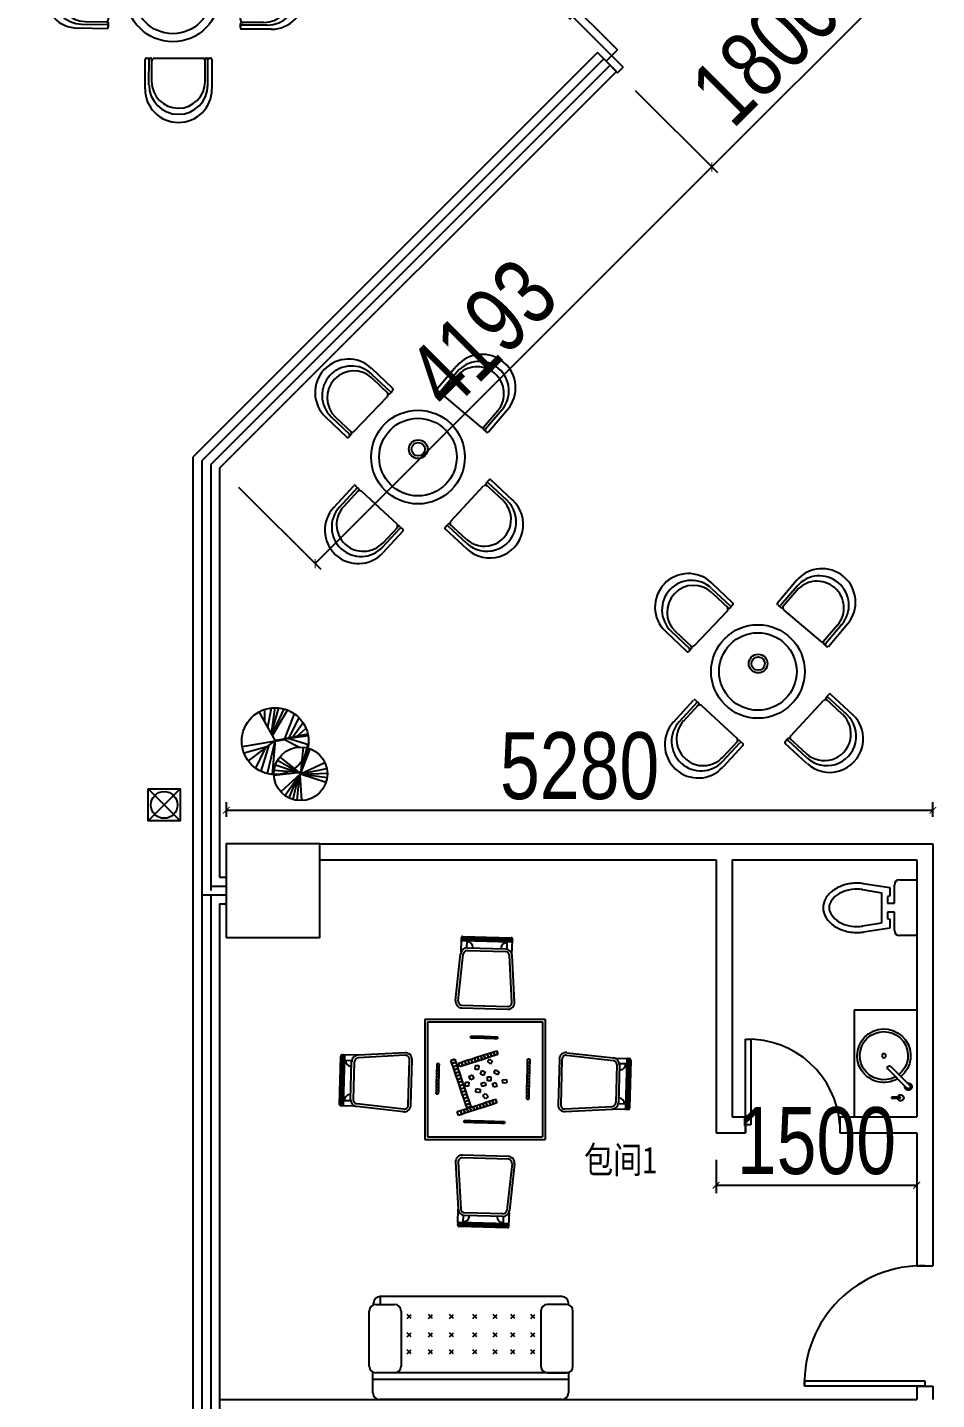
# Model space of a CAD drawing. Header units: millimetres. Extents: x 2680932 to 6187768, y 127588 to 383208.
# Drawn here: x 2890732 to 2897527, y 176905 to 187162 of the extents above; entities that cross this region are included whole.
import ezdxf

# ---------------------------------------------------------------- set-up
doc = ezdxf.new("R2010")
doc.units = ezdxf.units.MM
doc.header["$LTSCALE"] = 20
for name, color, linetype in [('3', 3, 'Continuous'), ('COLUMN', 9, 'Continuous'), ('CURTWALL', 4, 'Continuous'), ('WINDOW', 4, 'Continuous'), ('家具', 3, 'Continuous'), ('家具内线', 36, 'Continuous'), ('家具外线', 255, 'Continuous'), ('屋面排水', 210, 'Continuous'), ('标注', 6, 'Continuous'), ('门窗', 73, 'Continuous')]:
    doc.layers.add(name, color=color, linetype=linetype)
doc.styles.add('DIM_FONT', font='simplex.shx', dxfattribs={"width": 0.8})
doc.styles.get("Standard").update_dxf_attribs({"font": '', "width": 0.8})
doc.styles.get('Standard').set_extended_font_data('YouYuan')
doc.dimstyles.new('平面图', dxfattribs={"dimscale": 100, "dimtxt": 5, "dimasz": 0.5, "dimexe": 0.6, "dimexo": 2, "dimgap": 0.8, "dimtad": 1, "dimdec": 0, "dimtxsty": 'Standard', "dimblk": 'ARCHTICK', "dimcen": 2.5, "dimclrd": 1, "dimclre": 1, "dimclrt": 2, "dimadec": 0, "dimazin": 0, "dimtfac": 1, "dimtdec": 0, "dimtix": 1, "dimtmove": 2, "dimatfit": 3, "dimfxl": 0.6, "dimarcsym": 0})

# ---------------------------------------------------------------- blocks, each defined once
blk = doc.blocks.new('sfdhfgj')
at = {"layer": '屋面排水'}
for p, q in [((-60, 60), (60, -60)), ((-60, -60), (60, 60))]:
    blk.add_line(p, q, dxfattribs=at)
blk.add_lwpolyline([(-60, 60), (60, 60), (60, -60), (-60, -60)], close=True, dxfattribs=at)
blk.add_circle((0, 0), 50, dxfattribs=at)
blk = doc.blocks.new('_FZH')
blk.add_lwpolyline([(-0.5, -0.5), (0.5, -0.5), (0.5, 0.5), (-0.5, 0.5)], close=True)
blk = doc.blocks.new('$DorLib2D$00000011')
for p, q in [((-0.4667, 0.4709), (-0.4667, -0.0625)), ((-0.4667, 0.4709), (-0.4333, 0.4709)), ((-0.4333, 0.4709), (-0.4333, 0.0042)), ((0.4333, 0.4709), (0.4333, 0.0042)), ((0.4667, 0.4709), (0.4333, 0.4709)), ((0.4667, 0.4709), (0.4667, -0.0625)), ((-0.4833, 0.3962), (-0.4667, 0.3962)), ((-0.4167, 0.3962), (-0.4333, 0.3962)), ((0.4167, 0.3962), (0.4333, 0.3962)), ((0.4833, 0.3962), (0.4667, 0.3962)), ((-0.4833, 0.2346), (-0.4667, 0.2346)), ((-0.4167, 0.2346), (-0.4333, 0.2346)), ((0.4167, 0.2346), (0.4333, 0.2346)), ((0.4833, 0.2346), (0.4667, 0.2346)), ((-0.5, 0.0042), (-0.4333, 0.0042)), ((-0.5, 0.0042), (-0.5, -0.0625)), ((0.5, 0.0042), (0.4333, 0.0042)), ((0.5, 0.0042), (0.5, -0.0625)), ((-0.5, -0.0625), (-0.4667, -0.0625)), ((0.5, -0.0625), (0.4667, -0.0625))]:
    blk.add_line(p, q)
at = {"lineweight": 13}
for p, q in [((-0.4833, 0.3962), (-0.4833, 0.2346)), ((-0.4167, 0.3962), (-0.4167, 0.2346)), ((0.4167, 0.3962), (0.4167, 0.2346)), ((0.4833, 0.3962), (0.4833, 0.2346))]:
    blk.add_line(p, q, dxfattribs=at)
for centre, start, end in [((-0.4667, 0.0042), 0, 85.904), ((0.4667, 0.0042), 94.096, 180)]:
    blk.add_arc(centre, 0.4667, start, end, dxfattribs=at)
blk = doc.blocks.new('MK-JJ-0362')
at = {"layer": '家具内线'}
for p, q in [((-139115, 102317, -343), (-139115, 102258, -343)), ((-138883, 102153, -343), (-138913, 102184, -343)), ((-138913, 102153, -343), (-138883, 102184, -343)), ((-138755, 102153, -343), (-138725, 102184, -343)), ((-138725, 102153, -343), (-138755, 102184, -343)), ((-138567, 102153, -343), (-138598, 102184, -343)), ((-138598, 102153, -343), (-138567, 102184, -343)), ((-138394, 102153, -343), (-138424, 102184, -343)), ((-138424, 102153, -343), (-138394, 102184, -343)), ((-138241, 102153, -343), (-138271, 102184, -343)), ((-138271, 102153, -343), (-138241, 102184, -343)), ((-138109, 102153, -343), (-138139, 102184, -343)), ((-138139, 102153, -343), (-138109, 102184, -343)), ((-137961, 102153, -343), (-137991, 102184, -343)), ((-137991, 102153, -343), (-137961, 102184, -343)), ((-138883, 102016, -343), (-138913, 102046, -343)), ((-138913, 102016, -343), (-138883, 102046, -343)), ((-138725, 102016, -343), (-138755, 102046, -343)), ((-138755, 102016, -343), (-138725, 102046, -343)), ((-138567, 102016, -343), (-138598, 102046, -343)), ((-138598, 102016, -343), (-138567, 102046, -343)), ((-138394, 102016, -343), (-138424, 102046, -343)), ((-138424, 102016, -343), (-138394, 102046, -343)), ((-138241, 102016, -343), (-138271, 102046, -343)), ((-138271, 102016, -343), (-138241, 102046, -343)), ((-138139, 102016, -343), (-138109, 102046, -343)), ((-138109, 102016, -343), (-138139, 102046, -343)), ((-137961, 102016, -343), (-137991, 102046, -343)), ((-137991, 102016, -343), (-137961, 102046, -343)), ((-138883, 101889, -343), (-138913, 101919, -343)), ((-138913, 101889, -343), (-138883, 101919, -343)), ((-138725, 101889, -343), (-138755, 101919, -343)), ((-138755, 101889, -343), (-138725, 101919, -343)), ((-138567, 101889, -343), (-138598, 101919, -343)), ((-138598, 101889, -343), (-138567, 101919, -343)), ((-138394, 101889, -343), (-138424, 101919, -343)), ((-138424, 101889, -343), (-138394, 101919, -343)), ((-138241, 101889, -343), (-138271, 101919, -343)), ((-138271, 101889, -343), (-138241, 101919, -343)), ((-138139, 101889, -343), (-138109, 101919, -343)), ((-138109, 101889, -343), (-138139, 101919, -343)), ((-137961, 101889, -343), (-137991, 101919, -343)), ((-137991, 101889, -343), (-137961, 101919, -343)), ((-137709, 101697, -343), (-139170, 101697, -343))]:
    blk.add_line(p, q, dxfattribs=at)
at = {"layer": '家具外线'}
for p, q in [((-139165, 102258, -343), (-139165, 102267, -343)), ((-139165, 102258, -343), (-139165, 102267, -343)), ((-137759, 102317, -343), (-139115, 102317, -343)), ((-137709, 102258, -343), (-137709, 102267, -343)), ((-139198, 101797, -343), (-139198, 102208, -343)), ((-139148, 102258, -343), (-139009, 102258, -343)), ((-138959, 102208, -343), (-138959, 101797, -343)), ((-137915, 102208, -343), (-137915, 101797, -343)), ((-137725, 102258, -343), (-137865, 102258, -343)), ((-137675, 101797, -343), (-137675, 102208, -343)), ((-139170, 101597, -343), (-139170, 101750, -343)), ((-139009, 101747, -343), (-139148, 101747, -343)), ((-137709, 101747, -343), (-139115, 101747, -343)), ((-137865, 101747, -343), (-137725, 101747, -343)), ((-137709, 101747, -343), (-137709, 101597, -343)), ((-137759, 101547, -343), (-139120, 101547, -343))]:
    blk.add_line(p, q, dxfattribs=at)
for centre, start, end in [((-139115, 102267, -343), 90, 180), ((-137759, 102267, -343), 0, 90), ((-139148, 102208, -343), 90, 180), ((-139148, 102208, -343), 90, 180), ((-139009, 102208, -343), 0, 90), ((-137865, 102208, -343), 90, 180), ((-137725, 102208, -343), 0, 90), ((-139148, 101797, -343), 180, 270), ((-139009, 101797, -343), 270, 0), ((-137865, 101797, -343), 180, 270), ((-137725, 101797, -343), 270, 0), ((-139120, 101597, -343), 180, 270), ((-137759, 101597, -343), 270, 0)]:
    blk.add_arc(centre, 50, start, end, dxfattribs=at)
at = {"layer": '家具外线', "style": 'DIM_FONT', "width": 0.8, "flags": 9}
for tag in ['XSIZE', 'YSIZE']:
    blk.add_attdef(tag, (-138140, 101547, -343), '', height=0.5, dxfattribs=at)
blk = doc.blocks.new('MK-JJ-0519')
at = {"layer": '家具内线'}
for p, q in [((-127327, 69052), (-127051, 69313)), ((-127321, 69045), (-127045, 69307)), ((-127316, 69039), (-127040, 69301)), ((-127115, 69263), (-127094, 69241)), ((-125809, 69288), (-125548, 69012)), ((-125804, 69294), (-125542, 69018)), ((-125797, 69299), (-125536, 69023)), ((-125738, 69247), (-125760, 69226)), ((-127228, 69013), (-127021, 69209)), ((-126719, 68975), (-126981, 69210)), ((-126151, 68983), (-125876, 69203)), ((-125836, 69200), (-125640, 68994)), ((-127275, 69111), (-127254, 69089)), ((-126425, 69034), (-127033, 68426)), ((-126425, 69034), (-125817, 68426)), ((-125586, 69087), (-125608, 69066)), ((-127011, 68698), (-127231, 68973)), ((-126967, 68695), (-126719, 68930)), ((-126154, 68939), (-125918, 68691)), ((-125874, 68691), (-125639, 68953)), ((-126649, 68710), (-126631, 68727)), ((-126631, 68727), (-126613, 68744)), ((-126620, 68716), (-126631, 68727)), ((-126631, 68727), (-126620, 68716)), ((-126602, 68734), (-126620, 68716)), ((-126613, 68744), (-126594, 68762)), ((-126602, 68734), (-126613, 68744)), ((-126613, 68744), (-126602, 68734)), ((-126584, 68751), (-126602, 68734)), ((-126584, 68751), (-126594, 68762)), ((-126594, 68762), (-126584, 68751)), ((-126281, 68720), (-126270, 68730)), ((-126270, 68730), (-126281, 68720)), ((-126264, 68702), (-126281, 68720)), ((-126270, 68730), (-126253, 68712)), ((-126758, 68607), (-126740, 68624)), ((-126740, 68624), (-126721, 68641)), ((-126729, 68613), (-126740, 68624)), ((-126740, 68624), (-126729, 68613)), ((-126711, 68630), (-126729, 68613)), ((-126721, 68641), (-126703, 68658)), ((-126711, 68630), (-126721, 68641)), ((-126721, 68641), (-126711, 68630)), ((-126693, 68648), (-126711, 68630)), ((-126703, 68658), (-126685, 68676)), ((-126693, 68648), (-126703, 68658)), ((-126703, 68658), (-126693, 68648)), ((-126675, 68665), (-126693, 68648)), ((-126685, 68676), (-126667, 68693)), ((-126675, 68665), (-126685, 68676)), ((-126685, 68676), (-126675, 68665)), ((-126657, 68682), (-126675, 68665)), ((-126667, 68693), (-126649, 68710)), ((-126657, 68682), (-126667, 68693)), ((-126667, 68693), (-126657, 68682)), ((-126639, 68699), (-126657, 68682)), ((-126639, 68699), (-126649, 68710)), ((-126649, 68710), (-126639, 68699)), ((-126620, 68716), (-126639, 68699)), ((-126548, 68617), (-126537, 68639)), ((-126537, 68639), (-126526, 68661)), ((-126537, 68639), (-126510, 68626)), ((-126510, 68626), (-126537, 68639)), ((-126526, 68661), (-126515, 68684)), ((-126526, 68661), (-126499, 68648)), ((-126499, 68648), (-126526, 68661)), ((-126510, 68626), (-126521, 68603)), ((-126515, 68684), (-126504, 68706)), ((-126515, 68684), (-126488, 68671)), ((-126488, 68671), (-126515, 68684)), ((-126499, 68648), (-126510, 68626)), ((-126504, 68706), (-126477, 68693)), ((-126477, 68693), (-126504, 68706)), ((-126488, 68671), (-126499, 68648)), ((-126492, 68625), (-126478, 68652)), ((-126469, 68614), (-126492, 68625)), ((-126477, 68693), (-126488, 68671)), ((-126478, 68652), (-126456, 68641)), ((-126456, 68641), (-126469, 68614)), ((-126469, 68614), (-126456, 68641)), ((-126456, 68641), (-126433, 68629)), ((-126433, 68629), (-126447, 68602)), ((-126447, 68602), (-126433, 68629)), ((-126433, 68629), (-126411, 68618)), ((-126411, 68618), (-126425, 68591)), ((-126425, 68591), (-126411, 68618)), ((-126411, 68618), (-126389, 68606)), ((-126264, 68702), (-126253, 68712)), ((-126253, 68712), (-126264, 68702)), ((-126247, 68683), (-126264, 68702)), ((-126253, 68712), (-126236, 68694)), ((-126247, 68683), (-126236, 68694)), ((-126236, 68694), (-126247, 68683)), ((-126229, 68665), (-126247, 68683)), ((-126236, 68694), (-126218, 68676)), ((-126229, 68665), (-126218, 68676)), ((-126218, 68676), (-126229, 68665)), ((-126212, 68647), (-126229, 68665)), ((-126218, 68676), (-126201, 68658)), ((-126212, 68647), (-126201, 68658)), ((-126201, 68658), (-126212, 68647)), ((-126195, 68629), (-126212, 68647)), ((-126201, 68658), (-126184, 68639)), ((-126195, 68629), (-126184, 68639)), ((-126184, 68639), (-126195, 68629)), ((-126178, 68611), (-126195, 68629)), ((-126184, 68639), (-126167, 68621)), ((-126178, 68611), (-126167, 68621)), ((-126167, 68621), (-126178, 68611)), ((-126167, 68621), (-126150, 68603)), ((-126747, 68596), (-126758, 68607)), ((-126758, 68607), (-126747, 68596)), ((-126729, 68613), (-126747, 68596)), ((-126604, 68504), (-126592, 68527)), ((-126592, 68527), (-126581, 68549)), ((-126592, 68527), (-126566, 68514)), ((-126566, 68514), (-126592, 68527)), ((-126581, 68549), (-126570, 68572)), ((-126581, 68549), (-126555, 68536)), ((-126555, 68536), (-126581, 68549)), ((-126570, 68572), (-126559, 68594)), ((-126570, 68572), (-126543, 68558)), ((-126543, 68558), (-126570, 68572)), ((-126555, 68536), (-126566, 68514)), ((-126564, 68495), (-126542, 68515)), ((-126559, 68594), (-126548, 68617)), ((-126559, 68594), (-126532, 68581)), ((-126532, 68581), (-126559, 68594)), ((-126543, 68558), (-126555, 68536)), ((-126548, 68617), (-126521, 68603)), ((-126521, 68603), (-126548, 68617)), ((-126532, 68581), (-126543, 68558)), ((-126542, 68515), (-126525, 68497)), ((-126521, 68603), (-126532, 68581)), ((-126502, 68498), (-126493, 68526)), ((-126493, 68526), (-126469, 68518)), ((-126469, 68518), (-126479, 68490)), ((-126447, 68602), (-126469, 68614)), ((-126425, 68591), (-126447, 68602)), ((-126403, 68580), (-126425, 68591)), ((-126423, 68529), (-126401, 68550)), ((-126406, 68511), (-126423, 68529)), ((-126384, 68532), (-126406, 68511)), ((-126389, 68606), (-126403, 68580)), ((-126403, 68580), (-126389, 68606)), ((-126380, 68568), (-126403, 68580)), ((-126401, 68550), (-126384, 68532)), ((-126389, 68606), (-126367, 68595)), ((-126367, 68595), (-126380, 68568)), ((-126380, 68568), (-126367, 68595)), ((-126358, 68557), (-126380, 68568)), ((-126367, 68595), (-126344, 68584)), ((-126344, 68584), (-126358, 68557)), ((-126358, 68557), (-126344, 68584)), ((-126336, 68545), (-126358, 68557)), ((-126344, 68584), (-126322, 68572)), ((-126322, 68572), (-126336, 68545)), ((-126336, 68545), (-126322, 68572)), ((-126314, 68534), (-126336, 68545)), ((-126322, 68572), (-126300, 68561)), ((-126300, 68561), (-126314, 68534)), ((-126314, 68534), (-126300, 68561)), ((-126291, 68523), (-126314, 68534)), ((-126300, 68561), (-126278, 68549)), ((-126278, 68549), (-126291, 68523)), ((-126291, 68523), (-126278, 68549)), ((-126269, 68511), (-126291, 68523)), ((-126278, 68549), (-126255, 68538)), ((-126255, 68538), (-126269, 68511)), ((-126269, 68511), (-126255, 68538)), ((-126255, 68538), (-126233, 68527)), ((-126233, 68527), (-126247, 68500)), ((-126247, 68500), (-126233, 68527)), ((-126233, 68527), (-126211, 68515)), ((-126211, 68515), (-126225, 68488)), ((-126225, 68488), (-126211, 68515)), ((-126161, 68593), (-126178, 68611)), ((-126161, 68593), (-126150, 68603)), ((-126150, 68603), (-126161, 68593)), ((-126143, 68575), (-126161, 68593)), ((-126150, 68603), (-126132, 68585)), ((-126143, 68575), (-126132, 68585)), ((-126132, 68585), (-126143, 68575)), ((-127033, 68426), (-126425, 67818)), ((-126659, 68392), (-126648, 68415)), ((-126648, 68415), (-126637, 68437)), ((-126648, 68415), (-126621, 68401)), ((-126621, 68401), (-126648, 68415)), ((-126637, 68437), (-126626, 68460)), ((-126637, 68437), (-126610, 68424)), ((-126610, 68424), (-126637, 68437)), ((-126626, 68460), (-126615, 68482)), ((-126626, 68460), (-126599, 68446)), ((-126599, 68446), (-126626, 68460)), ((-126610, 68424), (-126621, 68401)), ((-126615, 68482), (-126604, 68504)), ((-126615, 68482), (-126588, 68469)), ((-126588, 68469), (-126615, 68482)), ((-126599, 68446), (-126610, 68424)), ((-126604, 68504), (-126577, 68491)), ((-126577, 68491), (-126604, 68504)), ((-126588, 68469), (-126599, 68446)), ((-126577, 68491), (-126588, 68469)), ((-126566, 68514), (-126577, 68491)), ((-126546, 68477), (-126564, 68495)), ((-126525, 68497), (-126546, 68477)), ((-126540, 68409), (-126518, 68422)), ((-126518, 68422), (-126503, 68396)), ((-126479, 68490), (-126502, 68498)), ((-126477, 68404), (-126464, 68426)), ((-126464, 68426), (-126438, 68411)), ((-125817, 68426), (-126425, 67818)), ((-126422, 68477), (-126394, 68488)), ((-126412, 68454), (-126422, 68477)), ((-126419, 68405), (-126397, 68426)), ((-126384, 68465), (-126412, 68454)), ((-126397, 68426), (-126380, 68408)), ((-126394, 68488), (-126384, 68465)), ((-126342, 68414), (-126318, 68420)), ((-126334, 68385), (-126342, 68414)), ((-126318, 68420), (-126310, 68391)), ((-126317, 68508), (-126292, 68510)), ((-126314, 68478), (-126317, 68508)), ((-126290, 68480), (-126314, 68478)), ((-126292, 68510), (-126290, 68480)), ((-126247, 68500), (-126269, 68511)), ((-126225, 68488), (-126247, 68500)), ((-126751, 68318), (-126762, 68308)), ((-126762, 68308), (-126751, 68318)), ((-126754, 68375), (-126741, 68402)), ((-126732, 68364), (-126754, 68375)), ((-126751, 68318), (-126734, 68300)), ((-126741, 68402), (-126718, 68391)), ((-126732, 68364), (-126718, 68391)), ((-126718, 68391), (-126732, 68364)), ((-126710, 68353), (-126732, 68364)), ((-126718, 68391), (-126696, 68379)), ((-126710, 68353), (-126696, 68379)), ((-126696, 68379), (-126710, 68353)), ((-126687, 68341), (-126710, 68353)), ((-126696, 68379), (-126674, 68368)), ((-126687, 68341), (-126674, 68368)), ((-126674, 68368), (-126687, 68341)), ((-126665, 68330), (-126687, 68341)), ((-126674, 68368), (-126652, 68357)), ((-126670, 68370), (-126659, 68392)), ((-126670, 68370), (-126643, 68357)), ((-126643, 68357), (-126670, 68370)), ((-126665, 68330), (-126652, 68357)), ((-126652, 68357), (-126665, 68330)), ((-126643, 68318), (-126665, 68330)), ((-126659, 68392), (-126632, 68379)), ((-126632, 68379), (-126659, 68392)), ((-126652, 68357), (-126629, 68345)), ((-126632, 68379), (-126643, 68357)), ((-126643, 68318), (-126629, 68345)), ((-126629, 68345), (-126643, 68318)), ((-126621, 68307), (-126643, 68318)), ((-126621, 68401), (-126632, 68379)), ((-126629, 68345), (-126607, 68334)), ((-126621, 68307), (-126607, 68334)), ((-126607, 68334), (-126621, 68307)), ((-126607, 68334), (-126585, 68322)), ((-126598, 68296), (-126585, 68322)), ((-126585, 68322), (-126598, 68296)), ((-126585, 68322), (-126563, 68311)), ((-126576, 68284), (-126563, 68311)), ((-126563, 68311), (-126576, 68284)), ((-126563, 68311), (-126540, 68300)), ((-126524, 68383), (-126540, 68409)), ((-126503, 68396), (-126524, 68383)), ((-126524, 68320), (-126522, 68350)), ((-126499, 68318), (-126524, 68320)), ((-126522, 68350), (-126497, 68348)), ((-126497, 68348), (-126499, 68318)), ((-126451, 68389), (-126477, 68404)), ((-126438, 68411), (-126451, 68389)), ((-126420, 68338), (-126406, 68365)), ((-126398, 68326), (-126420, 68338)), ((-126401, 68387), (-126419, 68405)), ((-126406, 68365), (-126384, 68353)), ((-126380, 68408), (-126401, 68387)), ((-126384, 68353), (-126398, 68326)), ((-126351, 68311), (-126335, 68331)), ((-126328, 68292), (-126351, 68311)), ((-126335, 68331), (-126312, 68311)), ((-126310, 68391), (-126334, 68385)), ((-126312, 68311), (-126328, 68292)), ((-126745, 68290), (-126762, 68308)), ((-126734, 68300), (-126745, 68290)), ((-126745, 68290), (-126734, 68300)), ((-126727, 68272), (-126745, 68290)), ((-126734, 68300), (-126716, 68282)), ((-126716, 68282), (-126727, 68272)), ((-126727, 68272), (-126716, 68282)), ((-126710, 68254), (-126727, 68272)), ((-126716, 68282), (-126699, 68264)), ((-126699, 68264), (-126710, 68254)), ((-126710, 68254), (-126699, 68264)), ((-126693, 68235), (-126710, 68254)), ((-126699, 68264), (-126682, 68246)), ((-126682, 68246), (-126693, 68235)), ((-126693, 68235), (-126682, 68246)), ((-126676, 68217), (-126693, 68235)), ((-126682, 68246), (-126665, 68228)), ((-126665, 68228), (-126676, 68217)), ((-126676, 68217), (-126665, 68228)), ((-126658, 68199), (-126676, 68217)), ((-126665, 68228), (-126648, 68210)), ((-126648, 68210), (-126658, 68199)), ((-126658, 68199), (-126648, 68210)), ((-126648, 68210), (-126630, 68191)), ((-126598, 68296), (-126621, 68307)), ((-126576, 68284), (-126598, 68296)), ((-126554, 68273), (-126576, 68284)), ((-126554, 68273), (-126540, 68300)), ((-126540, 68300), (-126554, 68273)), ((-126532, 68261), (-126554, 68273)), ((-126540, 68300), (-126518, 68288)), ((-126532, 68261), (-126518, 68288)), ((-126518, 68288), (-126532, 68261)), ((-126509, 68250), (-126532, 68261)), ((-126518, 68288), (-126496, 68277)), ((-126509, 68250), (-126496, 68277)), ((-126496, 68277), (-126509, 68250)), ((-126487, 68239), (-126509, 68250)), ((-126496, 68277), (-126474, 68265)), ((-126487, 68239), (-126474, 68265)), ((-126474, 68265), (-126487, 68239)), ((-126200, 68204), (-126181, 68222)), ((-126171, 68211), (-126189, 68193)), ((-126181, 68222), (-126163, 68239)), ((-126181, 68222), (-126171, 68211)), ((-126171, 68211), (-126181, 68222)), ((-126153, 68228), (-126171, 68211)), ((-126163, 68239), (-126145, 68256)), ((-126163, 68239), (-126153, 68228)), ((-126153, 68228), (-126163, 68239)), ((-126135, 68245), (-126153, 68228)), ((-126145, 68256), (-126127, 68273)), ((-126145, 68256), (-126135, 68245)), ((-126135, 68245), (-126145, 68256)), ((-126117, 68262), (-126135, 68245)), ((-126127, 68273), (-126109, 68290)), ((-126127, 68273), (-126117, 68262)), ((-126117, 68262), (-126127, 68273)), ((-126098, 68279), (-126117, 68262)), ((-126109, 68290), (-126091, 68308)), ((-126109, 68290), (-126098, 68279)), ((-126098, 68279), (-126109, 68290)), ((-126080, 68297), (-126098, 68279)), ((-126091, 68308), (-126080, 68297)), ((-126080, 68297), (-126091, 68308)), ((-127002, 68130), (-127238, 67868)), ((-126723, 67882), (-126958, 68130)), ((-126641, 68181), (-126658, 68199)), ((-126630, 68191), (-126641, 68181)), ((-126641, 68181), (-126630, 68191)), ((-126624, 68163), (-126641, 68181)), ((-126630, 68191), (-126613, 68173)), ((-126613, 68173), (-126624, 68163)), ((-126624, 68163), (-126613, 68173)), ((-126607, 68145), (-126624, 68163)), ((-126613, 68173), (-126596, 68155)), ((-126596, 68155), (-126607, 68145)), ((-126607, 68145), (-126596, 68155)), ((-126590, 68127), (-126607, 68145)), ((-126596, 68155), (-126579, 68137)), ((-126579, 68137), (-126590, 68127)), ((-126590, 68127), (-126579, 68137)), ((-126572, 68108), (-126590, 68127)), ((-126579, 68137), (-126562, 68119)), ((-126562, 68119), (-126572, 68108)), ((-126572, 68108), (-126562, 68119)), ((-126555, 68090), (-126572, 68108)), ((-126562, 68119), (-126544, 68101)), ((-126308, 68101), (-126290, 68118)), ((-126280, 68107), (-126298, 68090)), ((-126290, 68118), (-126272, 68136)), ((-126290, 68118), (-126280, 68107)), ((-126280, 68107), (-126290, 68118)), ((-126262, 68125), (-126280, 68107)), ((-126272, 68136), (-126254, 68153)), ((-126272, 68136), (-126262, 68125)), ((-126262, 68125), (-126272, 68136)), ((-126244, 68142), (-126262, 68125)), ((-126254, 68153), (-126236, 68170)), ((-126254, 68153), (-126244, 68142)), ((-126244, 68142), (-126254, 68153)), ((-126225, 68159), (-126244, 68142)), ((-126236, 68170), (-126218, 68187)), ((-126236, 68170), (-126225, 68159)), ((-126225, 68159), (-126236, 68170)), ((-126207, 68176), (-126225, 68159)), ((-126218, 68187), (-126200, 68204)), ((-126218, 68187), (-126207, 68176)), ((-126207, 68176), (-126218, 68187)), ((-126189, 68193), (-126207, 68176)), ((-126200, 68204), (-126189, 68193)), ((-126189, 68193), (-126200, 68204)), ((-125910, 68126), (-126158, 67891)), ((-125866, 68123), (-125646, 67848)), ((-126544, 68101), (-126555, 68090)), ((-126555, 68090), (-126544, 68101)), ((-126308, 68101), (-126298, 68090)), ((-126298, 68090), (-126308, 68101)), ((-127080, 67522), (-127341, 67798)), ((-127073, 67528), (-127335, 67804)), ((-127067, 67533), (-127329, 67809)), ((-127041, 67621), (-127237, 67828)), ((-126726, 67838), (-127001, 67618)), ((-126158, 67847), (-125896, 67611)), ((-125649, 67808), (-125855, 67612)), ((-127291, 67734), (-127269, 67755)), ((-125561, 67782), (-125837, 67520)), ((-125555, 67776), (-125831, 67514)), ((-125550, 67769), (-125826, 67508)), ((-125602, 67710), (-125623, 67732)), ((-127139, 67574), (-127117, 67595)), ((-125762, 67558), (-125783, 67580))]:
    blk.add_line(p, q, dxfattribs=at)
for centre, start, end in [((-127001, 69187), 48.0448, 133.4806), ((-125857, 69179), 43.4806, 128.7209), ((-127207, 68992), 133.4806, 218.7209), ((-126739, 68952), 313.4806, 48.0448), ((-126132, 68959), 128.7209, 223.4806), ((-125662, 68973), 318.0448, 43.4806), ((-126987, 68717), 218.7209, 313.4806), ((-125897, 68711), 223.4806, 318.0448), ((-126980, 68110), 43.4806, 138.0448), ((-125890, 68104), 38.7209, 133.4806), ((-127215, 67848), 138.0448, 223.4806), ((-126745, 67862), 308.7209, 43.4806), ((-126138, 67869), 133.4806, 228.0448), ((-125670, 67830), 313.4806, 38.7209), ((-127019, 67642), 223.4806, 308.7209), ((-125876, 67634), 228.0448, 313.4806)]:
    blk.add_arc(centre, 30, start, end, dxfattribs=at)
at = {"layer": '家具外线'}
for p, q in [((-127326, 69063), (-127064, 69311)), ((-127305, 69041), (-127043, 69289)), ((-127065, 69268), (-127029, 69230)), ((-127050, 69311), (-127042, 69303)), ((-126969, 69226), (-127044, 69305)), ((-125877, 69225), (-125808, 69290)), ((-125788, 69255), (-125826, 69218)), ((-125808, 69291), (-125800, 69298)), ((-125808, 69277), (-125560, 69015)), ((-125786, 69298), (-125538, 69036)), ((-127242, 69028), (-127035, 69224)), ((-126706, 68989), (-126967, 69225)), ((-126163, 68998), (-125889, 69218)), ((-125821, 69214), (-125625, 69007)), ((-127319, 69041), (-127326, 69049)), ((-127253, 68972), (-127312, 69034)), ((-127283, 69061), (-127246, 69023)), ((-126425, 69062), (-127061, 68426)), ((-126425, 69062), (-125788, 68426)), ((-125581, 69037), (-125619, 69001)), ((-127026, 68686), (-127246, 68960)), ((-126168, 68925), (-125933, 68677)), ((-125860, 68678), (-125624, 68939)), ((-125623, 68942), (-125544, 69016)), ((-125538, 69022), (-125546, 69015)), ((-127120, 68836), (-127121, 68836)), ((-126953, 68681), (-126705, 68916)), ((-127061, 68426), (-126425, 67790)), ((-125788, 68426), (-126425, 67790)), ((-127017, 68143), (-127252, 67882)), ((-126709, 67896), (-126944, 68144)), ((-125924, 68140), (-126172, 67905)), ((-125851, 68135), (-125631, 67861)), ((-127339, 67799), (-127331, 67807)), ((-127324, 67813), (-127253, 67880)), ((-127069, 67544), (-127317, 67806)), ((-127296, 67784), (-127258, 67820)), ((-127056, 67607), (-127252, 67814)), ((-126714, 67823), (-126988, 67603)), ((-126171, 67832), (-125910, 67597)), ((-125594, 67760), (-125631, 67798)), ((-125624, 67849), (-125559, 67780)), ((-127091, 67523), (-127339, 67785)), ((-126864, 67729), (-126864, 67728)), ((-125635, 67793), (-125842, 67597)), ((-125572, 67780), (-125834, 67532)), ((-125551, 67758), (-125813, 67510)), ((-125558, 67780), (-125551, 67772)), ((-127089, 67566), (-127051, 67603)), ((-127000, 67596), (-127069, 67531)), ((-125841, 67525), (-125908, 67596)), ((-127069, 67530), (-127077, 67523)), ((-125812, 67553), (-125848, 67591)), ((-125827, 67510), (-125834, 67518))]:
    blk.add_line(p, q, dxfattribs=at)
for centre, radius, start, end in [((-127028, 69230), 46, 133.4806, 220.2099), ((-127057, 69304), 10, 43.4806, 133.4806), ((-127050, 69296), 10, 313.4806, 43.4806), ((-127001, 69187), 50, 48.0448, 133.4806), ((-125801, 69284), 10, 133.4806, 223.4806), ((-125793, 69291), 10, 43.4806, 133.4806), ((-125825, 69218), 46.2, 310.815, 46.8804), ((-125857, 69179), 50, 43.4806, 128.7209), ((-127319, 69056), 10, 133.4806, 223.4806), ((-127311, 69048), 10, 223.4806, 313.4806), ((-127246, 69024), 46.2, 40.815, 136.8804), ((-127207, 68992), 50, 133.4806, 218.7209), ((-125619, 69002), 44.5, 134.516, 137.1597), ((-125619, 69000), 46, 43.4806, 130.2099), ((-125545, 69029), 10, 313.4806, 43.4806), ((-126739, 68952), 50, 313.4806, 48.0448), ((-126132, 68959), 50, 128.7209, 223.4806), ((-125662, 68973), 50, 318.0448, 43.4806), ((-125553, 69022), 10, 223.4806, 313.4806), ((-126987, 68717), 50, 218.7209, 313.4806), ((-125897, 68711), 50, 223.4806, 318.0448), ((-126980, 68110), 50, 43.4806, 138.0448), ((-125890, 68104), 50, 38.7209, 133.4806), ((-126138, 67869), 50, 133.4806, 228.0448), ((-127332, 67792), 10, 133.4806, 223.4806), ((-127324, 67799), 10, 43.4806, 133.4806), ((-127215, 67848), 50, 138.0448, 223.4806), ((-126745, 67862), 50, 308.7209, 43.4806), ((-125670, 67830), 50, 313.4806, 38.7209), ((-127258, 67821), 46, 223.4806, 310.2099), ((-127257, 67819), 44.5, 314.516, 317.1597), ((-125631, 67797), 46.2, 220.815, 316.8804), ((-125565, 67773), 10, 43.4806, 133.4806), ((-125558, 67766), 10, 313.4806, 43.4806), ((-127052, 67603), 46.2, 130.815, 226.8804), ((-127019, 67642), 50, 223.4806, 308.7209), ((-125876, 67634), 50, 228.0448, 313.4806), ((-125849, 67591), 46, 313.4806, 40.2099), ((-127083, 67530), 10, 223.4806, 313.4806), ((-127076, 67538), 10, 313.4806, 43.4806), ((-125827, 67525), 10, 133.4806, 223.4806), ((-125820, 67517), 10, 223.4806, 313.4806)]:
    blk.add_arc(centre, radius, start, end, dxfattribs=at)
blk = doc.blocks.new('MK-DJ-0278')
at = {"layer": '家具内线'}
blk.add_circle((24765, 2215), 15, dxfattribs=at)
blk.add_arc((24765, 2215), 180, 151.2087, 141.4577, dxfattribs=at)
at = {"layer": '家具外线'}
for p, q in [((24522, 2387), (24664, 2246)), ((24685, 2267), (24543, 2408)), ((24447, 2271), (24447, 2340)), ((24447, 2340), (24454, 2340)), ((24454, 2271), (24447, 2271)), ((24454, 2340), (24454, 2271))]:
    blk.add_line(p, q, dxfattribs=at)
for centre, radius, start, end in [((24450, 2340), 22.9, 278.934, 261.066), ((24533, 2398), 26.1, 350.0496, 279.9504), ((24533, 2398), 15, 45, 225), ((24765, 2215), 200, 149.5499, 140.8096), ((24674, 2256), 15, 225, 45)]:
    blk.add_arc(centre, radius, start, end, dxfattribs=at)
blk = doc.blocks.new('MK-DJ-0474')
at = {"layer": '家具外线'}
for p, q in [((27026, 4946), (26996, 5143)), ((27026, 4946), (26996, 5143)), ((27063, 5009), (27041, 5149)), ((27314, 5151), (27290, 5009)), ((27359, 5145), (27329, 4946)), ((27359, 5145), (27329, 4946)), ((27359, 5145), (27359, 5145)), ((27359, 5145), (27359, 5145)), ((27093, 4946), (27026, 4946)), ((27093, 4946), (27026, 4946)), ((27063, 5009), (27063, 5009)), ((27190, 5009), (27063, 5009)), ((27098, 4964), (27093, 4946)), ((27098, 4964), (27093, 4946)), ((27145, 4964), (27098, 4964)), ((27145, 4964), (27098, 4964)), ((27145, 4912), (27145, 4964)), ((27145, 4912), (27145, 4964)), ((27290, 5009), (27190, 5009)), ((27190, 5009), (27190, 5009)), ((27260, 4964), (27212, 4964)), ((27212, 4964), (27212, 4912)), ((27260, 4964), (27212, 4964)), ((27212, 4964), (27212, 4912)), ((27267, 4946), (27260, 4964)), ((27267, 4946), (27260, 4964)), ((27329, 4946), (27267, 4946)), ((27329, 4946), (27267, 4946)), ((27290, 5009), (27290, 5009)), ((26970, 4744), (26970, 4872)), ((26970, 4744), (26970, 4872)), ((27010, 4912), (27145, 4912)), ((27010, 4912), (27145, 4912)), ((27212, 4912), (27348, 4912)), ((27212, 4912), (27348, 4912)), ((27388, 4872), (27388, 4744)), ((27388, 4872), (27388, 4744)), ((27388, 4744), (26970, 4744)), ((27388, 4744), (26970, 4744))]:
    blk.add_line(p, q, dxfattribs=at)
for centre, radius, start, end in [((27178, 5309), 135, 89.7075, 119.5446), ((27178, 5309), 135, 89.7075, 119.5446), ((27178, 5309), 135, 59.8705, 89.7075), ((27178, 5309), 135, 59.8705, 89.7075), ((27263, 5214), 266, 143.8717, 163.0538), ((27263, 5214), 266, 143.8717, 163.0538), ((27211, 5251), 201, 119.5446, 143.8717), ((27211, 5251), 201, 119.5446, 143.8717), ((27263, 5214), 221, 143.8717, 163.0538), ((27211, 5251), 156, 119.5446, 143.8717), ((27178, 5309), 89.9, 89.7075, 119.5446), ((27178, 5309), 89.9, 59.8705, 89.7075), ((27145, 5252), 156, 35.5434, 59.8705), ((27145, 5252), 201, 35.5434, 59.8705), ((27145, 5252), 201, 35.5434, 59.8705), ((27092, 5214), 221, 16.3613, 35.5434), ((27092, 5214), 266, 16.3613, 35.5434), ((27092, 5214), 266, 16.3613, 35.5434), ((27345, 5188), 352, 163.0538, 179.7075), ((27345, 5188), 352, 163.0538, 179.7075), ((27345, 5188), 307, 163.0538, 179.7075), ((27010, 5190), 307, 359.7075, 16.3613), ((27010, 5190), 352, 359.7075, 16.3613), ((27010, 5190), 352, 359.7075, 16.3613), ((27345, 5188), 352, 179.7075, 187.4876), ((27345, 5188), 352, 179.7075, 187.4876), ((27345, 5188), 307, 179.7075, 187.4186), ((27010, 5190), 307, 352.6085, 359.7075), ((27010, 5190), 352, 352.5404, 359.7075), ((27010, 5190), 352, 352.5404, 359.7075), ((27010, 4872), 40, 90, 180), ((27010, 4872), 40, 90, 180), ((27348, 4872), 40, 0, 90), ((27348, 4872), 40, 0, 90)]:
    blk.add_arc(centre, radius, start, end, dxfattribs=at)
blk = doc.blocks.new('MK-JJ-0302')
at = {"layer": '家具内线'}
for p, q in [((-91097, 110109, -343), (-90978, 109996, -343)), ((-90465, 110125, -343), (-90571, 110000, -343)), ((-90160, 109866, -343), (-90267, 109741, -343)), ((-91372, 109818, -343), (-91253, 109706, -343)), ((-91310, 109151, -343), (-91199, 109272, -343)), ((-90125, 109201, -343), (-90245, 109312, -343)), ((-91017, 108880, -343), (-90905, 109000, -343)), ((-90396, 108907, -343), (-90517, 109018, -343))]:
    blk.add_line(p, q, dxfattribs=at)
for centre, radius in [((-90756, 109520, -343), 290), ((-90754, 109579, -343), 70), ((-90754, 109579, -343), 50)]:
    blk.add_circle(centre, radius, dxfattribs=at)
for centre, start, end in [((-91235, 109964, -343), 46.5335, 226.5335), ((-90313, 109995, -343), 319.6008, 139.6008), ((-91164, 109016, -343), 137.246, 317.246), ((-90260, 109054, -343), 227.246, 47.246)]:
    blk.add_arc(centre, 200, start, end, dxfattribs=at)
at = {"layer": '家具外线'}
for p, q in [((-90944, 110032, -343), (-91103, 110184, -343)), ((-90467, 110200, -343), (-90609, 110032, -343)), ((-90463, 110158, -343), (-90586, 110013, -343)), ((-91102, 110141, -343), (-90964, 110010, -343)), ((-91232, 109713, -343), (-90984, 109974, -343)), ((-90964, 109996, -343), (-90943, 110018, -343)), ((-90608, 110018, -343), (-90585, 109999, -343)), ((-90563, 109979, -343), (-90288, 109746, -343)), ((-90128, 109872, -343), (-90251, 109728, -343)), ((-90229, 109708, -343), (-90086, 109876, -343)), ((-91447, 109821, -343), (-91287, 109669, -343)), ((-91405, 109822, -343), (-91267, 109691, -343)), ((-91273, 109670, -343), (-91253, 109691, -343)), ((-90265, 109727, -343), (-90243, 109707, -343)), ((-90246, 109326, -343), (-90225, 109348, -343)), ((-90211, 109349, -343), (-90049, 109199, -343)), ((-91385, 109144, -343), (-91236, 109306, -343)), ((-91343, 109146, -343), (-91207, 109293, -343)), ((-91222, 109306, -343), (-91200, 109286, -343)), ((-91178, 109266, -343), (-90913, 109021, -343)), ((-90510, 109040, -343), (-90266, 109304, -343)), ((-90092, 109198, -343), (-90232, 109327, -343)), ((-91020, 108847, -343), (-90891, 108987, -343)), ((-90869, 108966, -343), (-91018, 108805, -343)), ((-90891, 109001, -343), (-90869, 108981, -343)), ((-90551, 108996, -343), (-90531, 109018, -343)), ((-90389, 108832, -343), (-90551, 108982, -343)), ((-90391, 108875, -343), (-90530, 109004, -343))]:
    blk.add_line(p, q, dxfattribs=at)
blk.add_circle((-90756, 109520, -343), 350, dxfattribs=at)
for centre, radius, start, end in [((-90276, 110038, -343), 250, 319.6008, 139.6008), ((-91275, 110002, -343), 250, 46.5335, 226.5335), ((-91253, 109981, -343), 220, 46.5335, 226.5335), ((-90296, 110015, -343), 220, 319.6008, 139.6008), ((-90999, 109988, -343), 20, 316.5335, 46.5335), ((-90971, 110003, -343), 10, 226.5335, 316.5335), ((-90957, 110018, -343), 10, 226.5335, 316.5335), ((-90950, 110025, -343), 10, 316.5335, 46.5335), ((-90602, 110026, -343), 10, 139.6008, 229.6008), ((-90594, 110019, -343), 10, 229.6008, 319.6008), ((-90579, 110006, -343), 10, 229.6008, 319.6008), ((-90550, 109995, -343), 20, 139.6008, 229.6008), ((-90275, 109761, -343), 20, 229.6008, 319.6008), ((-91281, 109677, -343), 10, 226.5335, 316.5335), ((-91274, 109684, -343), 10, 316.5335, 46.5335), ((-91247, 109727, -343), 20, 226.5335, 316.5335), ((-91260, 109698, -343), 10, 316.5335, 46.5335), ((-90259, 109734, -343), 10, 139.6008, 229.6008), ((-90244, 109721, -343), 10, 139.6008, 229.6008), ((-90236, 109715, -343), 10, 229.6008, 319.6008), ((-90218, 109342, -343), 10, 47.246, 137.246), ((-91228, 109299, -343), 10, 47.246, 137.246), ((-91192, 109250, -343), 20, 47.6103, 137.6103), ((-91206, 109279, -343), 10, 317.246, 47.246), ((-90250, 109289, -343), 20, 46.6775, 136.6775), ((-90238, 109319, -343), 10, 137.246, 227.246), ((-91202, 108974, -343), 250, 137.246, 317.246), ((-91181, 108997, -343), 220, 137.246, 317.246), ((-90241, 109036, -343), 220, 227.246, 47.246), ((-90219, 109016, -343), 250, 227.246, 47.246), ((-90496, 109026, -343), 20, 137.246, 227.246), ((-90927, 109007, -343), 20, 317.246, 47.246), ((-90898, 108994, -343), 10, 47.246, 137.246), ((-90883, 108980, -343), 10, 47.246, 137.246), ((-90876, 108973, -343), 10, 317.246, 47.246), ((-90544, 108989, -343), 10, 137.246, 227.246), ((-90537, 108996, -343), 10, 47.246, 137.246), ((-90524, 109011, -343), 10, 47.246, 137.246)]:
    blk.add_arc(centre, radius, start, end, dxfattribs=at)
blk = doc.blocks.new('_ArchTick')
at = {"color": 0, "linetype": 'ByBlock', "lineweight": -3, "const_width": 0.15}
blk.add_lwpolyline([(-0.5, -0.5), (0.5, 0.5)], dxfattribs=at)
blk = doc.blocks.new('*D103')
at = {"layer": 'Defpoints', "color": 0, "lineweight": -3, "transparency": 16777216}
for p in [(2895133, 186832), (2895847, 186119), (2892169, 183867)]:
    blk.add_point(p, dxfattribs=at)
at = {"layer": '标注', "color": 1, "lineweight": -2, "transparency": 16777216}
for p, q in [((2895275, 186691), (2895889, 186077)), ((2892882, 183154), (2895847, 186119)), ((2892310, 183726), (2892924, 183112))]:
    blk.add_line(p, q, dxfattribs=at)
at = {"layer": '标注', "color": 1, "lineweight": -2, "transparency": 16777216, "xscale": 50, "yscale": 50, "zscale": 50}
for p, rotation in [((2895847, 186119), 44.99999999987683), ((2892882, 183154), 224.9999999998768)]:
    blk.add_blockref('_ArchTick', p, dxfattribs=dict(at, rotation=rotation))
at = {"layer": '标注', "color": 2, "lineweight": -3, "transparency": 16777216, "insert": (2894131, 184870), "char_height": 500, "attachment_point": 5, "rotation": 45}
blk.add_mtext('4193', dxfattribs=at)
blk = doc.blocks.new('*D104')
at = {"layer": 'Defpoints', "color": 0, "lineweight": -3, "transparency": 16777216}
for p in [(2896406, 188105), (2897119, 187392), (2895133, 186832)]:
    blk.add_point(p, dxfattribs=at)
at = {"layer": '标注', "color": 1, "lineweight": -2, "transparency": 16777216}
for p, q in [((2896548, 187964), (2897162, 187349)), ((2895847, 186119), (2897119, 187392)), ((2895275, 186691), (2895889, 186077))]:
    blk.add_line(p, q, dxfattribs=at)
at = {"layer": '标注', "color": 1, "lineweight": -2, "transparency": 16777216, "xscale": 50, "yscale": 50, "zscale": 50}
for p, rotation in [((2897119, 187392), 45.00000000030202), ((2895847, 186119), 225.0000000003021)]:
    blk.add_blockref('_ArchTick', p, dxfattribs=dict(at, rotation=rotation))
at = {"layer": '标注', "color": 2, "lineweight": -3, "transparency": 16777216, "insert": (2896250, 186989), "char_height": 500, "attachment_point": 5, "rotation": 45}
blk.add_mtext('1800', dxfattribs=at)
blk = doc.blocks.new('41111')
at = {"layer": 'COLUMN'}
for centre, radius in [((2362114, 92014), 250), ((2362037, 91714), 200)]:
    blk.add_circle(centre, radius, dxfattribs=at)
at = {"layer": '家具', "color": 36}
for p, q in [((2362121, 92018), (2362215, 92243)), ((2362181, 92162), (2362256, 92220)), ((2362042, 92038), (2361900, 92143)), ((2362103, 92022), (2361930, 92183)), ((2362140, 92063), (2362346, 92107)), ((2362143, 92071), (2362312, 92167)), ((2362143, 92071), (2362327, 92145)), ((2362164, 92121), (2362294, 92188)), ((2362026, 92042), (2361864, 92008)), ((2362060, 92033), (2361870, 91961)), ((2362122, 92017), (2361874, 92082)), ((2362120, 92020), (2361885, 91914)), ((2362121, 92018), (2361904, 91880)), ((2362115, 92014), (2362166, 91966)), ((2362118, 92018), (2362306, 91854)), ((2362120, 92017), (2362299, 91845)), ((2362136, 92055), (2362354, 92084)), ((2362178, 91970), (2362364, 92026)), ((2362039, 91715), (2361973, 91903)), ((2362037, 91713), (2362009, 91912)), ((2362040, 91712), (2362042, 91915)), ((2362166, 91966), (2362190, 91843)), ((2362189, 91952), (2362247, 91802)), ((2362193, 91946), (2362362, 91979)), ((2362221, 91929), (2362352, 91935)), ((2362244, 91908), (2362332, 91891)), ((2362033, 91733), (2361905, 91865)), ((2362029, 91746), (2361936, 91887)), ((2362031, 91714), (2362249, 91806)), ((2362057, 91724), (2362207, 91819)), ((2362037, 91714), (2361837, 91706)), ((2362037, 91714), (2361840, 91748)), ((2361978, 91711), (2361841, 91673)), ((2361999, 91712), (2361850, 91642)), ((2362018, 91713), (2361863, 91615)), ((2362025, 91713), (2361883, 91586)), ((2362035, 91714), (2362228, 91772)), ((2362037, 91714), (2362137, 91541)), ((2362037, 91714), (2362215, 91623)), ((2362038, 91712), (2362189, 91584)), ((2362040, 91708), (2362103, 91525)), ((2362043, 91703), (2362163, 91558))]:
    blk.add_line(p, q, dxfattribs=at)
blk = doc.blocks.new('*D107')
at = {"layer": 'Defpoints', "color": 0, "lineweight": -3, "transparency": 16777216}
for p in [(2897499, 181310), (2892219, 181060), (2897499, 181060)]:
    blk.add_point(p, dxfattribs=at)
at = {"layer": '标注', "color": 1, "lineweight": -2, "transparency": 16777216}
for p, q in [((2892219, 181260), (2892219, 181370)), ((2897499, 181260), (2897499, 181370)), ((2892219, 181310), (2897499, 181310))]:
    blk.add_line(p, q, dxfattribs=at)
at = {"layer": '标注', "color": 1, "lineweight": -2, "transparency": 16777216, "xscale": 50, "yscale": 50, "zscale": 50, "rotation": 180}
blk.add_blockref('_ArchTick', (2892219, 181310), dxfattribs=at)
at = {"layer": '标注', "color": 1, "lineweight": -2, "transparency": 16777216, "xscale": 50, "yscale": 50, "zscale": 50}
blk.add_blockref('_ArchTick', (2897499, 181310), dxfattribs=at)
at = {"layer": '标注', "color": 2, "lineweight": -3, "transparency": 16777216, "insert": (2894859, 181640), "char_height": 500, "attachment_point": 5}
blk.add_mtext('5280', dxfattribs=at)
blk = doc.blocks.new('*D108')
at = {"layer": 'Defpoints', "color": 0, "lineweight": -3, "transparency": 16777216}
for p in [(2895879, 178898), (2897379, 178898), (2897379, 178507)]:
    blk.add_point(p, dxfattribs=at)
at = {"layer": '标注', "color": 1, "lineweight": -2, "transparency": 16777216}
for p, q in [((2895879, 178698), (2895879, 178447)), ((2897379, 178698), (2897379, 178447)), ((2895879, 178507), (2897379, 178507))]:
    blk.add_line(p, q, dxfattribs=at)
at = {"layer": '标注', "color": 1, "lineweight": -2, "transparency": 16777216, "xscale": 50, "yscale": 50, "zscale": 50, "rotation": 180}
blk.add_blockref('_ArchTick', (2895879, 178507), dxfattribs=at)
at = {"layer": '标注', "color": 1, "lineweight": -2, "transparency": 16777216, "xscale": 50, "yscale": 50, "zscale": 50}
blk.add_blockref('_ArchTick', (2897379, 178507), dxfattribs=at)
at = {"layer": '标注', "color": 2, "lineweight": -3, "transparency": 16777216, "insert": (2896629, 178837), "char_height": 500, "attachment_point": 5}
blk.add_mtext('1500', dxfattribs=at)

msp = doc.modelspace()

# ---------------------------------------------------------------- linework, layer by layer
at = {"layer": '3'}
for p, q in [((2892918.6, 181059.9), (2897499, 181059.9)), ((2897499, 181059.9), (2897499, 180939.9)), ((2892918.6, 180939.9), (2895879.4, 180939.9)), ((2895879.4, 180939.9), (2895879.4, 178898.4)), ((2895999.4, 180939.9), (2895999.4, 179018.4)), ((2895999.4, 180939.9), (2897379, 180939.9)), ((2897379, 180939.9), (2897379, 179018.4)), ((2897499, 180939.9), (2897499, 177904.9)), ((2896099.4, 178898.4), (2896099.4, 179598.4)), ((2896099.4, 179598.4), (2896139.4, 179598.4)), ((2896139.4, 179598.4), (2896139.4, 178958.4)), ((2895999.4, 179018.4), (2896099.4, 179018.4)), ((2896099.4, 179018.4), (2896099.4, 178898.4)), ((2896803.4, 179018.4), (2896803.4, 178898.4)), ((2896803.4, 179018.4), (2897379, 179018.4)), ((2895879.4, 178898.4), (2896099.4, 178898.4)), ((2896139.4, 178958.4), (2896099.4, 178958.4)), ((2896803.4, 178898.4), (2897379, 178898.4)), ((2897379, 178898.4), (2897379, 177904.9)), ((2897379, 177904.9), (2897499, 177904.9)), ((2896539, 177004.9), (2896539, 177044.9)), ((2896539, 177044.9), (2897439, 177044.9)), ((2897439, 177044.9), (2897439, 177004.9)), ((2897439, 177004.9), (2896539, 177004.9)), ((2897379, 177004.9), (2897379, 176904.9)), ((2897379, 177004.9), (2897499, 177004.9)), ((2897499, 177004.9), (2897499, 176904.9)), ((2892168.6, 176904.9), (2897379, 176904.9))]:
    msp.add_line(p, q, dxfattribs=at)
for centre, radius, start, end in [((2896120, 178913.8), 684.9, 3.73169, 91.72093), ((2897419, 177024.9), 880.2, 88.69805, 181.30195)]:
    msp.add_arc(centre, radius, start, end, dxfattribs=at)
at = {"layer": 'CURTWALL'}
for p, q in [((2894992.1, 186973.6), (2891968.6, 183950.1)), ((2895039.2, 186926.5), (2892035.2, 183922.5)), ((2895086.3, 186879.3), (2892101.9, 183894.9)), ((2895133.5, 186832.2), (2894992.1, 186973.6)), ((2892168.6, 183867.3), (2895133.5, 186832.2)), ((2891968.6, 183950.1), (2891968.6, 180709.9)), ((2892035.2, 183922.5), (2892035.2, 180709.9)), ((2892101.9, 183894.9), (2892101.9, 180709.9)), ((2892168.6, 183867.3), (2892168.6, 180809.9)), ((2892035.2, 180743.2), (2892035.2, 172909.9)), ((2892101.9, 180743.2), (2892218.6, 180743.2)), ((2892168.6, 180809.9), (2892218.6, 180809.9)), ((2891968.6, 180709.9), (2891968.6, 172909.9)), ((2892035.2, 180676.6), (2892218.6, 180676.6)), ((2892101.9, 180676.6), (2892101.9, 172909.9)), ((2892168.6, 180609.9), (2892168.6, 172909.9)), ((2892168.6, 180609.9), (2892218.6, 180609.9))]:
    msp.add_line(p, q, dxfattribs=at)
at = {"layer": '屋面排水'}
msp.add_circle((2891754.2, 181349.7), 100, dxfattribs=at)
at = {"layer": '标注', "color": 146}
for q in [(2896910.9, 179018.4), (2897379, 179818.4)]:
    msp.add_line((2896910.9, 179818.4), q, dxfattribs=at)

# ---------------------------------------------------------------- block references
at = {"layer": 'COLUMN', "xscale": 700, "yscale": 700, "zscale": 700}
msp.add_blockref('_FZH', (2892568.6, 180709.9), dxfattribs=at)
at = {"layer": 'WINDOW', "xscale": 1799.999999999872, "yscale": -1800, "zscale": 1800, "rotation": 225.0000000000053}
msp.add_blockref('$DorLib2D$00000011', (2895699.2, 187539.3), dxfattribs=at)
at = {"layer": '家具外线'}
for name, p, rotation in [('MK-JJ-0302', (3032784.1, 168430.5, 342.9), 42.68635263521209), ('MK-JJ-0519', (3031931.5, 220309.3), 45)]:
    msp.add_blockref(name, p, dxfattribs=dict(at, rotation=rotation))
for name, p in [('MK-JJ-0302', (2984406.8, 74429.8, 342.9)), ('MK-JJ-0302', (2986947.3, 72827.2, 342.9)), ('MK-JJ-0362', (3032484.3, 75357.9, 342.9))]:
    msp.add_blockref(name, p, dxfattribs=at)
at = {"layer": '家具外线', "xscale": -1, "rotation": 270}
msp.add_blockref('MK-DJ-0278', (2894918.2, 154710.2), dxfattribs=at)
at = {"layer": '屋面排水', "xscale": 2, "yscale": 2, "zscale": 2}
msp.add_blockref('sfdhfgj', (2891754.2, 181349.7), dxfattribs=at)
at = {"layer": '标注', "color": 7, "lineweight": -3, "rotation": 52.27582141861805}
msp.add_blockref('41111', (1520078.5, -1742823.5), dxfattribs=at)
at = {"layer": '标注', "rotation": 90}
msp.add_blockref('MK-DJ-0474', (2902123.1, 153402.9), dxfattribs=at)

# ---------------------------------------------------------------- texts
at = {"layer": '门窗', "color": 36, "linetype": 'Continuous', "ltscale": 40, "insert": (2894891.3, 178574.6, -71.8), "char_height": 200, "width": 2700, "attachment_point": 7}
msp.add_mtext('{\\fSimSun|b0|i0|c134|p54;\\C7;包间1}', dxfattribs=at)

# ---------------------------------------------------------------- dimensions: what is measured, and where the dimension line sits
at = {"layer": '标注', "color": 7, "lineweight": -3}
dim = msp.add_linear_dim(base=(2897119.3, 187391.9), p1=(2895133.5, 186832.2), p2=(2896406.3, 188105), angle=225, dimstyle='平面图', dxfattribs=at)
dim.commit()
dim.dimension.update_dxf_attribs({"geometry": '*D104', "text_midpoint": (2896249.6, 186988.9)})
dim = msp.add_aligned_dim(p1=(2892168.6, 183867.3), p2=(2895133.5, 186832.2), distance=-1008.4, dimstyle='平面图', dxfattribs=at)
dim.commit()
dim.dimension.update_dxf_attribs({"geometry": '*D103', "text_midpoint": (2894130.7, 184870)})
for base, p1, p2, picture, middle in [((2897499, 181310.1), (2892218.6, 181059.9), (2897499, 181059.9), '*D107', (2894858.8, 181640.1)), ((2897379, 178506.8), (2895879.4, 178898.4), (2897379, 178898.4), '*D108', (2896629.2, 178836.8))]:
    dim = msp.add_linear_dim(base=base, p1=p1, p2=p2, dimstyle='平面图', dxfattribs=at)
    dim.commit()
    dim.dimension.update_dxf_attribs({"geometry": picture, "text_midpoint": middle})

doc.saveas('drawing.dxf')
